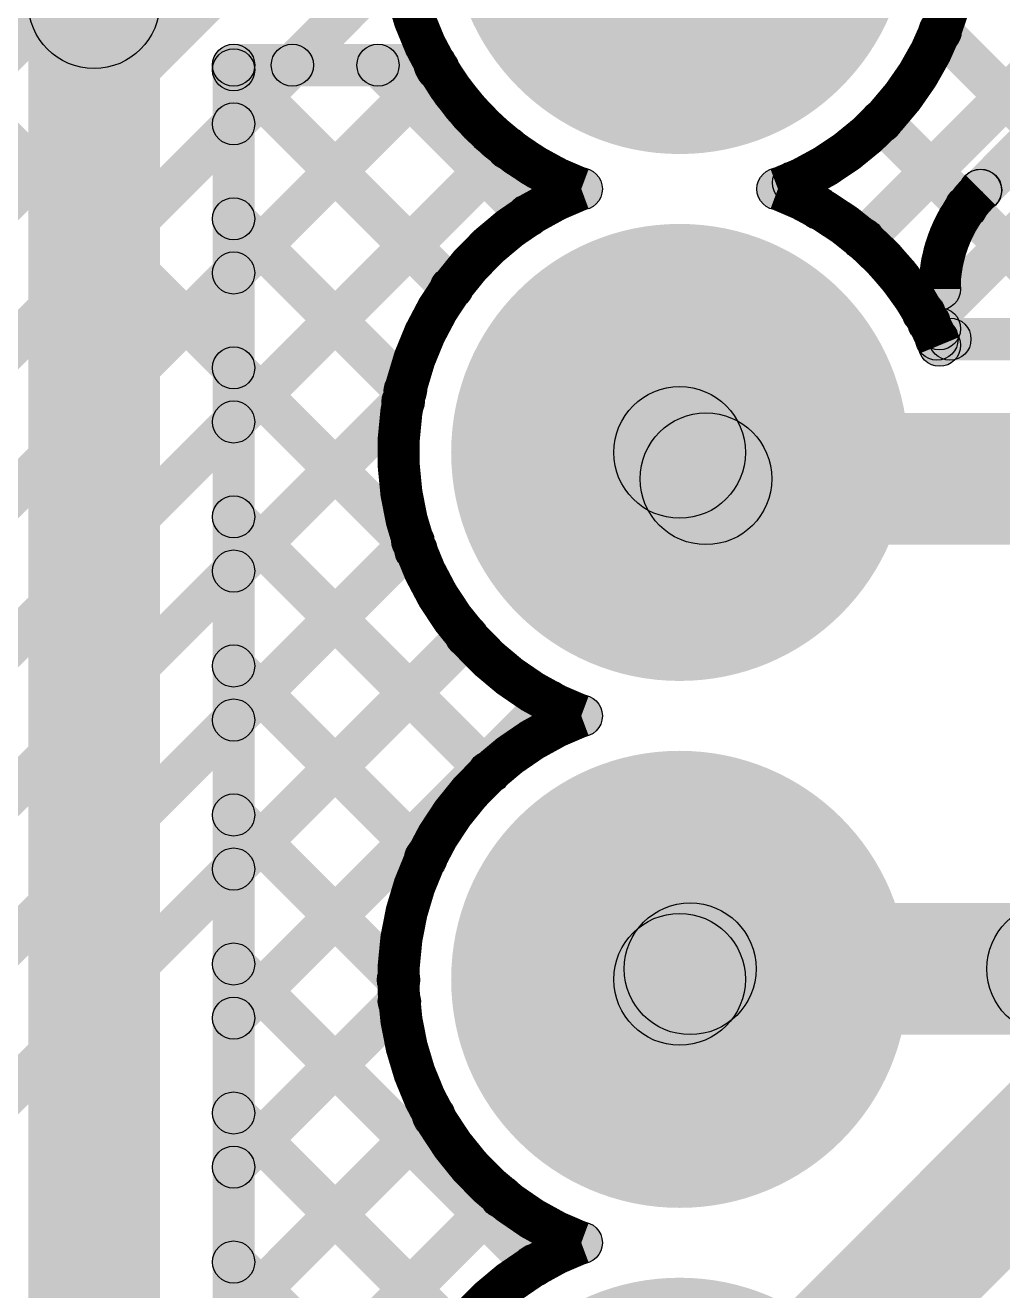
# Model space of a CAD drawing. Header units: millimetres. Extents: x 0.01 to 3.4, y 0.01 to 2.05.
# Drawn here: x 0.395 to 0.5805, y 0.4809 to 0.7211 of the extents above; entities that cross this region are included whole.
import ezdxf

# ---------------------------------------------------------------- set-up
doc = ezdxf.new("R2010")
doc.units = ezdxf.units.MM
doc.header["$MEASUREMENT"] = 0
for name, color, linetype in [('BottomLayer', 5, 'Continuous'), ('BottomSolder', 6, 'Continuous'), ('PadHoleLayer', 156, 'Continuous'), ('TopLayer', 1, 'Continuous'), ('TopSolder', 216, 'Continuous')]:
    doc.layers.add(name, color=color, linetype=linetype)

# ---------------------------------------------------------------- blocks, each defined once
blk = doc.blocks.new('0705510040_1')
at = {"layer": 'BottomLayer'}
h = blk.add_hatch(color=5, dxfattribs=at)
edge = h.paths.add_edge_path()
edge.add_arc((-0.225, 0.17008), 0.03937, 0, 360)
h = blk.add_hatch(color=5, dxfattribs=at)
edge = h.paths.add_edge_path()
edge.add_arc((-0.125, 0.17008), 0.03937, 0, 360)
h = blk.add_hatch(color=5, dxfattribs=at)
edge = h.paths.add_edge_path()
edge.add_arc((-0.025, 0.17008), 0.03937, 0, 360)
at = {"layer": 'BottomSolder'}
h = blk.add_hatch(color=6, dxfattribs=at)
edge = h.paths.add_edge_path()
edge.add_arc((-0.225, 0.17008), 0.04337, 0, 360)
h = blk.add_hatch(color=6, dxfattribs=at)
edge = h.paths.add_edge_path()
edge.add_arc((-0.125, 0.17008), 0.04337, 0, 360)
h = blk.add_hatch(color=6, dxfattribs=at)
edge = h.paths.add_edge_path()
edge.add_arc((-0.025, 0.17008), 0.04337, 0, 360)
h = blk.add_hatch(color=6, dxfattribs=at)
edge = h.paths.add_edge_path()
edge.add_arc((0.075, 0.17008), 0.04337, 0, 360)
at = {"layer": 'PadHoleLayer'}
h = blk.add_hatch(color=156, dxfattribs=at)
edge = h.paths.add_edge_path()
edge.add_arc((-0.225, 0.17008), 0.02146, 0, 360)
h = blk.add_hatch(color=156, dxfattribs=at)
edge = h.paths.add_edge_path()
edge.add_arc((-0.125, 0.17008), 0.02146, 0, 360)
h = blk.add_hatch(color=156, dxfattribs=at)
edge = h.paths.add_edge_path()
edge.add_arc((-0.025, 0.17008), 0.02146, 0, 360)
at = {"layer": 'TopLayer'}
h = blk.add_hatch(color=1, dxfattribs=at)
edge = h.paths.add_edge_path()
edge.add_arc((-0.225, 0.17008), 0.03937, 0, 360)
h = blk.add_hatch(color=1, dxfattribs=at)
edge = h.paths.add_edge_path()
edge.add_arc((-0.125, 0.17008), 0.03937, 0, 360)
h = blk.add_hatch(color=1, dxfattribs=at)
edge = h.paths.add_edge_path()
edge.add_arc((-0.025, 0.17008), 0.03937, 0, 360)
at = {"layer": 'TopSolder'}
h = blk.add_hatch(color=216, dxfattribs=at)
edge = h.paths.add_edge_path()
edge.add_arc((-0.225, 0.17008), 0.04337, 0, 360)
h = blk.add_hatch(color=216, dxfattribs=at)
edge = h.paths.add_edge_path()
edge.add_arc((-0.125, 0.17008), 0.04337, 0, 360)
h = blk.add_hatch(color=216, dxfattribs=at)
edge = h.paths.add_edge_path()
edge.add_arc((-0.025, 0.17008), 0.04337, 0, 360)
h = blk.add_hatch(color=216, dxfattribs=at)
edge = h.paths.add_edge_path()
edge.add_arc((0.075, 0.17008), 0.04337, 0, 360)

msp = doc.modelspace()

# ---------------------------------------------------------------- hatches: boundary and pattern name
at = {"layer": 'BottomLayer'}
for points in [[(0.03617, 1.04872), (0.04183, 1.05438), (0.47195, 0.62426), (0.46629, 0.6186)], [(0.04183, 0.36059), (0.03617, 0.36624), (0.70206, 1.03213), (0.70771, 1.02647)], [(0.55683, 0.6776), (0.55117, 0.68326), (0.71717, 0.84925), (0.72283, 0.8436)], [(0.04183, 0.3323), (0.03617, 0.33796), (0.47603, 0.77781), (0.48168, 0.77216)], [(0.56933, 0.66181), (0.56367, 0.66747), (0.64401, 0.7478), (0.64966, 0.74215)], [(0.04183, 0.30402), (0.03617, 0.30968), (0.4633, 0.7368), (0.46896, 0.73115)], [(0.56578, 0.7171), (0.57144, 0.72276), (0.62987, 0.66433), (0.62421, 0.65867)], [(0.04183, 0.27573), (0.03617, 0.28139), (0.47041, 0.71563), (0.47607, 0.70997)], [(0.55461, 0.69999), (0.56027, 0.70564), (0.60159, 0.66433), (0.59593, 0.65867)], [(0.04183, 0.24745), (0.03617, 0.25311), (0.48368, 0.70061), (0.48933, 0.69496)], [(0.53794, 0.68837), (0.5436, 0.69403), (0.54846, 0.68917), (0.5428, 0.68351)], [(0.56267, 0.66364), (0.56833, 0.6693), (0.5733, 0.66433), (0.56764, 0.65867)], [(0.56801, 0.6575), (0.56801, 0.6655), (0.63, 0.6655), (0.63, 0.6575)], [(0.04183, 0.21917), (0.03617, 0.22482), (0.46384, 0.65249), (0.4695, 0.64684)], [(0.51032, 0.63116), (0.528, 0.64884), (0.533, 0.64384), (0.51532, 0.62616)], [(0.52416, 0.6225), (0.52416, 0.6475), (0.63, 0.6475), (0.63, 0.6225)], [(0.04183, 0.19088), (0.03617, 0.19654), (0.46567, 0.62604), (0.47133, 0.62038)], [(0.04183, 0.1626), (0.03617, 0.16825), (0.4759, 0.60799), (0.48156, 0.60233)], [(0.52116, 0.5295), (0.52116, 0.5545), (0.59, 0.5545), (0.59, 0.5295)], [(0.528, 0.53116), (0.51032, 0.54884), (0.51232, 0.55084), (0.53, 0.53316)]]:
    msp.add_hatch(color=5, dxfattribs=at).paths.add_polyline_path(points)
h = msp.add_hatch(color=5, dxfattribs=at)
edge = h.paths.add_edge_path()
edge.add_arc((0.56861, 0.71993), 0.004, 0, 360)
h = msp.add_hatch(color=5, dxfattribs=at)
edge = h.paths.add_edge_path()
edge.add_arc((0.47324, 0.7128), 0.004, 0, 360)
h = msp.add_hatch(color=5, dxfattribs=at)
edge = h.paths.add_edge_path()
edge.add_arc((0.55744, 0.70282), 0.004, 0, 360)
h = msp.add_hatch(color=5, dxfattribs=at)
edge = h.paths.add_edge_path()
edge.add_arc((0.48651, 0.69778), 0.004, 0, 360)
h = msp.add_hatch(color=5, dxfattribs=at)
edge = h.paths.add_edge_path()
edge.add_arc((0.54077, 0.6912), 0.004, 0, 360)
h = msp.add_hatch(color=5, dxfattribs=at)
edge = h.paths.add_edge_path()
edge.add_arc((0.50049, 0.69), 0.004, 0, 360)
h = msp.add_hatch(color=5, dxfattribs=at)
edge = h.paths.add_edge_path()
edge.add_arc((0.50049, 0.69), 0.004, 0, 360)
h = msp.add_hatch(color=5, dxfattribs=at)
edge = h.paths.add_edge_path()
edge.add_arc((0.53782, 0.69), 0.004, 0, 360)
h = msp.add_hatch(color=5, dxfattribs=at)
edge = h.paths.add_edge_path()
edge.add_arc((0.53782, 0.69), 0.004, 0, 360)
h = msp.add_hatch(color=5, dxfattribs=at)
edge = h.paths.add_edge_path()
edge.add_arc((0.54563, 0.68634), 0.004, 0, 360)
h = msp.add_hatch(color=5, dxfattribs=at)
edge = h.paths.add_edge_path()
edge.add_arc((0.554, 0.68043), 0.004, 0, 360)
h = msp.add_hatch(color=5, dxfattribs=at)
edge = h.paths.add_edge_path()
edge.add_arc((0.5655, 0.66647), 0.004, 0, 360)
h = msp.add_hatch(color=5, dxfattribs=at)
edge = h.paths.add_edge_path()
edge.add_arc((0.5665, 0.66464), 0.004, 0, 360)
h = msp.add_hatch(color=5, dxfattribs=at)
edge = h.paths.add_edge_path()
edge.add_arc((0.56801, 0.6615), 0.004, 0, 360)
h = msp.add_hatch(color=5, dxfattribs=at)
edge = h.paths.add_edge_path()
edge.add_arc((0.56801, 0.6615), 0.004, 0, 360)
h = msp.add_hatch(color=5, dxfattribs=at)
edge = h.paths.add_edge_path()
edge.add_arc((0.57047, 0.6615), 0.004, 0, 360)
h = msp.add_hatch(color=5, dxfattribs=at)
edge = h.paths.add_edge_path()
edge.add_arc((0.46667, 0.64966), 0.004, 0, 360)
h = msp.add_hatch(color=5, dxfattribs=at)
edge = h.paths.add_edge_path()
edge.add_arc((0.51916, 0.64), 0.0125, 0, 360)
h = msp.add_hatch(color=5, dxfattribs=at)
edge = h.paths.add_edge_path()
edge.add_arc((0.52416, 0.635), 0.0125, 0, 360)
h = msp.add_hatch(color=5, dxfattribs=at)
edge = h.paths.add_edge_path()
edge.add_arc((0.52416, 0.635), 0.0125, 0, 360)
h = msp.add_hatch(color=5, dxfattribs=at)
edge = h.paths.add_edge_path()
edge.add_arc((0.4685, 0.62321), 0.004, 0, 360)
h = msp.add_hatch(color=5, dxfattribs=at)
edge = h.paths.add_edge_path()
edge.add_arc((0.46912, 0.62143), 0.004, 0, 360)
h = msp.add_hatch(color=5, dxfattribs=at)
edge = h.paths.add_edge_path()
edge.add_arc((0.47873, 0.60516), 0.004, 0, 360)
h = msp.add_hatch(color=5, dxfattribs=at)
edge = h.paths.add_edge_path()
edge.add_arc((0.50049, 0.59), 0.004, 0, 360)
h = msp.add_hatch(color=5, dxfattribs=at)
edge = h.paths.add_edge_path()
edge.add_arc((0.50049, 0.59), 0.004, 0, 360)
h = msp.add_hatch(color=5, dxfattribs=at)
edge = h.paths.add_edge_path()
edge.add_arc((0.51916, 0.54), 0.0125, 0, 360)
h = msp.add_hatch(color=5, dxfattribs=at)
edge = h.paths.add_edge_path()
edge.add_arc((0.52116, 0.542), 0.0125, 0, 360)
h = msp.add_hatch(color=5, dxfattribs=at)
edge = h.paths.add_edge_path()
edge.add_arc((0.52116, 0.542), 0.0125, 0, 360)
h = msp.add_hatch(color=5, dxfattribs=at)
edge = h.paths.add_edge_path()
edge.add_arc((0.59, 0.542), 0.0125, 0, 360)
h = msp.add_hatch(color=5, dxfattribs=at)
edge = h.paths.add_edge_path()
edge.add_arc((0.59, 0.542), 0.0125, 0, 360)
h = msp.add_hatch(color=5, dxfattribs=at)
edge = h.paths.add_edge_path()
edge.add_arc((0.50049, 0.49), 0.004, 0, 360)
h = msp.add_hatch(color=5, dxfattribs=at)
edge = h.paths.add_edge_path()
edge.add_arc((0.50049, 0.49), 0.004, 0, 360)
at = {"layer": 'TopLayer'}
for points in [[(0.55683, 0.6776), (0.55117, 0.68326), (0.65567, 0.78775), (0.66133, 0.7821)], [(0.41684, 0.71652), (0.39916, 0.73419), (0.41381, 0.74884), (0.43148, 0.73116)], [(0.4205, 0.208), (0.3955, 0.208), (0.3955, 0.72536), (0.4205, 0.72536)], [(0.56578, 0.7171), (0.57144, 0.72276), (0.59036, 0.70384), (0.5847, 0.69818)], [(0.57912, 0.68694), (0.57347, 0.6926), (0.60258, 0.72171), (0.60824, 0.71606)], [(0.43733, 0.69952), (0.43167, 0.70518), (0.44282, 0.71633), (0.44848, 0.71067)], [(0.4345, 0.7095), (0.4345, 0.7175), (0.47283, 0.7175), (0.47283, 0.7095)], [(0.45908, 0.71067), (0.46473, 0.71633), (0.49326, 0.68781), (0.4876, 0.68215)], [(0.4385, 0.21898), (0.4305, 0.21898), (0.4305, 0.7135), (0.4385, 0.7135)], [(0.43733, 0.67123), (0.43167, 0.67689), (0.47041, 0.71563), (0.47607, 0.70997)], [(0.43167, 0.70979), (0.43733, 0.71545), (0.47871, 0.67406), (0.47305, 0.66841)], [(0.55461, 0.69999), (0.56027, 0.70564), (0.57644, 0.68947), (0.57078, 0.68382)], [(0.43733, 0.64295), (0.43167, 0.64861), (0.48368, 0.70061), (0.48933, 0.69496)], [(0.53794, 0.68837), (0.5436, 0.69403), (0.54846, 0.68917), (0.5428, 0.68351)], [(0.43167, 0.68151), (0.43733, 0.68716), (0.46992, 0.65457), (0.46427, 0.64891)], [(0.5725, 0.66034), (0.5645, 0.66034), (0.5645, 0.671), (0.5725, 0.671)], [(0.56267, 0.66364), (0.56833, 0.6693), (0.57133, 0.6663), (0.56567, 0.66064)], [(0.43167, 0.65322), (0.43733, 0.65888), (0.47195, 0.62426), (0.46629, 0.6186)], [(0.43733, 0.61467), (0.43167, 0.62032), (0.46384, 0.65249), (0.4695, 0.64684)], [(0.43167, 0.62494), (0.43733, 0.63059), (0.48583, 0.58209), (0.48018, 0.57643)], [(0.43733, 0.58638), (0.43167, 0.59204), (0.46567, 0.62604), (0.47133, 0.62038)], [(0.43733, 0.5581), (0.43167, 0.56375), (0.4759, 0.60799), (0.48156, 0.60233)], [(0.43167, 0.59665), (0.43733, 0.60231), (0.47382, 0.56582), (0.46816, 0.56016)], [(0.43733, 0.52981), (0.43167, 0.53547), (0.49169, 0.59549), (0.49735, 0.58983)], [(0.43167, 0.56837), (0.43733, 0.57403), (0.46862, 0.54274), (0.46296, 0.53708)], [(0.43167, 0.54009), (0.43733, 0.54574), (0.4945, 0.48857), (0.48884, 0.48292)], [(0.43733, 0.50153), (0.43167, 0.50719), (0.46312, 0.53864), (0.46878, 0.53298)], [(0.528, 0.43116), (0.51032, 0.44884), (0.58616, 0.52468), (0.60384, 0.507)], [(0.43167, 0.5118), (0.43733, 0.51746), (0.47957, 0.47522), (0.47391, 0.46956)], [(0.43733, 0.47324), (0.43167, 0.4789), (0.46968, 0.51691), (0.47533, 0.51125)], [(0.43733, 0.44496), (0.43167, 0.45062), (0.48256, 0.5015), (0.48821, 0.49585)], [(0.43167, 0.48352), (0.43733, 0.48917), (0.47031, 0.45619), (0.46466, 0.45053)]]:
    msp.add_hatch(color=1, dxfattribs=at).paths.add_polyline_path(points)
h = msp.add_hatch(color=1, dxfattribs=at)
edge = h.paths.add_edge_path()
edge.add_arc((0.408, 0.72536), 0.0125, 0, 360)
h = msp.add_hatch(color=1, dxfattribs=at)
edge = h.paths.add_edge_path()
edge.add_arc((0.408, 0.72536), 0.0125, 0, 360)
h = msp.add_hatch(color=1, dxfattribs=at)
edge = h.paths.add_edge_path()
edge.add_arc((0.56861, 0.71993), 0.004, 0, 360)
h = msp.add_hatch(color=1, dxfattribs=at)
edge = h.paths.add_edge_path()
edge.add_arc((0.4345, 0.7135), 0.004, 0, 360)
h = msp.add_hatch(color=1, dxfattribs=at)
edge = h.paths.add_edge_path()
edge.add_arc((0.4345, 0.7135), 0.004, 0, 360)
h = msp.add_hatch(color=1, dxfattribs=at)
edge = h.paths.add_edge_path()
edge.add_arc((0.4345, 0.71262), 0.004, 0, 360)
h = msp.add_hatch(color=1, dxfattribs=at)
edge = h.paths.add_edge_path()
edge.add_arc((0.44565, 0.7135), 0.004, 0, 360)
h = msp.add_hatch(color=1, dxfattribs=at)
edge = h.paths.add_edge_path()
edge.add_arc((0.4619, 0.7135), 0.004, 0, 360)
h = msp.add_hatch(color=1, dxfattribs=at)
edge = h.paths.add_edge_path()
edge.add_arc((0.47283, 0.7135), 0.004, 0, 360)
h = msp.add_hatch(color=1, dxfattribs=at)
edge = h.paths.add_edge_path()
edge.add_arc((0.47283, 0.7135), 0.004, 0, 360)
h = msp.add_hatch(color=1, dxfattribs=at)
edge = h.paths.add_edge_path()
edge.add_arc((0.47324, 0.7128), 0.004, 0, 360)
h = msp.add_hatch(color=1, dxfattribs=at)
edge = h.paths.add_edge_path()
edge.add_arc((0.4345, 0.70235), 0.004, 0, 360)
h = msp.add_hatch(color=1, dxfattribs=at)
edge = h.paths.add_edge_path()
edge.add_arc((0.55744, 0.70282), 0.004, 0, 360)
h = msp.add_hatch(color=1, dxfattribs=at)
edge = h.paths.add_edge_path()
edge.add_arc((0.48651, 0.69778), 0.004, 0, 360)
h = msp.add_hatch(color=1, dxfattribs=at)
edge = h.paths.add_edge_path()
edge.add_arc((0.54077, 0.6912), 0.004, 0, 360)
h = msp.add_hatch(color=1, dxfattribs=at)
edge = h.paths.add_edge_path()
edge.add_arc((0.50049, 0.69), 0.004, 0, 360)
h = msp.add_hatch(color=1, dxfattribs=at)
edge = h.paths.add_edge_path()
edge.add_arc((0.50049, 0.69), 0.004, 0, 360)
h = msp.add_hatch(color=1, dxfattribs=at)
edge = h.paths.add_edge_path()
edge.add_arc((0.53782, 0.69), 0.004, 0, 360)
h = msp.add_hatch(color=1, dxfattribs=at)
edge = h.paths.add_edge_path()
edge.add_arc((0.53782, 0.69), 0.004, 0, 360)
h = msp.add_hatch(color=1, dxfattribs=at)
edge = h.paths.add_edge_path()
edge.add_arc((0.57626, 0.68974), 0.004, 0, 360)
h = msp.add_hatch(color=1, dxfattribs=at)
edge = h.paths.add_edge_path()
edge.add_arc((0.5763, 0.68977), 0.004, 0, 360)
h = msp.add_hatch(color=1, dxfattribs=at)
edge = h.paths.add_edge_path()
edge.add_arc((0.5763, 0.68977), 0.004, 0, 360)
h = msp.add_hatch(color=1, dxfattribs=at)
edge = h.paths.add_edge_path()
edge.add_arc((0.54563, 0.68634), 0.004, 0, 360)
h = msp.add_hatch(color=1, dxfattribs=at)
edge = h.paths.add_edge_path()
edge.add_arc((0.57361, 0.68665), 0.004, 0, 360)
h = msp.add_hatch(color=1, dxfattribs=at)
edge = h.paths.add_edge_path()
edge.add_arc((0.4345, 0.68434), 0.004, 0, 360)
h = msp.add_hatch(color=1, dxfattribs=at)
edge = h.paths.add_edge_path()
edge.add_arc((0.49043, 0.68498), 0.004, 0, 360)
h = msp.add_hatch(color=1, dxfattribs=at)
edge = h.paths.add_edge_path()
edge.add_arc((0.554, 0.68043), 0.004, 0, 360)
h = msp.add_hatch(color=1, dxfattribs=at)
edge = h.paths.add_edge_path()
edge.add_arc((0.4345, 0.67406), 0.004, 0, 360)
h = msp.add_hatch(color=1, dxfattribs=at)
edge = h.paths.add_edge_path()
edge.add_arc((0.47588, 0.67124), 0.004, 0, 360)
h = msp.add_hatch(color=1, dxfattribs=at)
edge = h.paths.add_edge_path()
edge.add_arc((0.5685, 0.671), 0.004, 0, 360)
h = msp.add_hatch(color=1, dxfattribs=at)
edge = h.paths.add_edge_path()
edge.add_arc((0.5685, 0.671), 0.004, 0, 360)
h = msp.add_hatch(color=1, dxfattribs=at)
edge = h.paths.add_edge_path()
edge.add_arc((0.5685, 0.671), 0.004, 0, 360)
h = msp.add_hatch(color=1, dxfattribs=at)
edge = h.paths.add_edge_path()
edge.add_arc((0.5655, 0.66647), 0.004, 0, 360)
h = msp.add_hatch(color=1, dxfattribs=at)
edge = h.paths.add_edge_path()
edge.add_arc((0.5685, 0.66347), 0.004, 0, 360)
h = msp.add_hatch(color=1, dxfattribs=at)
edge = h.paths.add_edge_path()
edge.add_arc((0.5685, 0.66034), 0.004, 0, 360)
h = msp.add_hatch(color=1, dxfattribs=at)
edge = h.paths.add_edge_path()
edge.add_arc((0.5685, 0.66034), 0.004, 0, 360)
h = msp.add_hatch(color=1, dxfattribs=at)
edge = h.paths.add_edge_path()
edge.add_arc((0.4345, 0.65605), 0.004, 0, 360)
h = msp.add_hatch(color=1, dxfattribs=at)
edge = h.paths.add_edge_path()
edge.add_arc((0.46709, 0.65174), 0.004, 0, 360)
h = msp.add_hatch(color=1, dxfattribs=at)
edge = h.paths.add_edge_path()
edge.add_arc((0.46667, 0.64966), 0.004, 0, 360)
h = msp.add_hatch(color=1, dxfattribs=at)
edge = h.paths.add_edge_path()
edge.add_arc((0.4345, 0.64578), 0.004, 0, 360)
h = msp.add_hatch(color=1, dxfattribs=at)
edge = h.paths.add_edge_path()
edge.add_arc((0.4345, 0.62777), 0.004, 0, 360)
h = msp.add_hatch(color=1, dxfattribs=at)
edge = h.paths.add_edge_path()
edge.add_arc((0.4685, 0.62321), 0.004, 0, 360)
h = msp.add_hatch(color=1, dxfattribs=at)
edge = h.paths.add_edge_path()
edge.add_arc((0.46912, 0.62143), 0.004, 0, 360)
h = msp.add_hatch(color=1, dxfattribs=at)
edge = h.paths.add_edge_path()
edge.add_arc((0.4345, 0.61749), 0.004, 0, 360)
h = msp.add_hatch(color=1, dxfattribs=at)
edge = h.paths.add_edge_path()
edge.add_arc((0.47873, 0.60516), 0.004, 0, 360)
h = msp.add_hatch(color=1, dxfattribs=at)
edge = h.paths.add_edge_path()
edge.add_arc((0.4345, 0.59948), 0.004, 0, 360)
h = msp.add_hatch(color=1, dxfattribs=at)
edge = h.paths.add_edge_path()
edge.add_arc((0.49452, 0.59266), 0.004, 0, 360)
h = msp.add_hatch(color=1, dxfattribs=at)
edge = h.paths.add_edge_path()
edge.add_arc((0.4345, 0.58921), 0.004, 0, 360)
h = msp.add_hatch(color=1, dxfattribs=at)
edge = h.paths.add_edge_path()
edge.add_arc((0.50049, 0.59), 0.004, 0, 360)
h = msp.add_hatch(color=1, dxfattribs=at)
edge = h.paths.add_edge_path()
edge.add_arc((0.50049, 0.59), 0.004, 0, 360)
h = msp.add_hatch(color=1, dxfattribs=at)
edge = h.paths.add_edge_path()
edge.add_arc((0.48301, 0.57926), 0.004, 0, 360)
h = msp.add_hatch(color=1, dxfattribs=at)
edge = h.paths.add_edge_path()
edge.add_arc((0.4345, 0.5712), 0.004, 0, 360)
h = msp.add_hatch(color=1, dxfattribs=at)
edge = h.paths.add_edge_path()
edge.add_arc((0.47099, 0.56299), 0.004, 0, 360)
h = msp.add_hatch(color=1, dxfattribs=at)
edge = h.paths.add_edge_path()
edge.add_arc((0.4345, 0.56093), 0.004, 0, 360)
h = msp.add_hatch(color=1, dxfattribs=at)
edge = h.paths.add_edge_path()
edge.add_arc((0.4345, 0.54291), 0.004, 0, 360)
h = msp.add_hatch(color=1, dxfattribs=at)
edge = h.paths.add_edge_path()
edge.add_arc((0.46579, 0.53991), 0.004, 0, 360)
h = msp.add_hatch(color=1, dxfattribs=at)
edge = h.paths.add_edge_path()
edge.add_arc((0.46595, 0.53581), 0.004, 0, 360)
h = msp.add_hatch(color=1, dxfattribs=at)
edge = h.paths.add_edge_path()
edge.add_arc((0.4345, 0.53264), 0.004, 0, 360)
h = msp.add_hatch(color=1, dxfattribs=at)
edge = h.paths.add_edge_path()
edge.add_arc((0.4345, 0.51463), 0.004, 0, 360)
h = msp.add_hatch(color=1, dxfattribs=at)
edge = h.paths.add_edge_path()
edge.add_arc((0.47251, 0.51408), 0.004, 0, 360)
h = msp.add_hatch(color=1, dxfattribs=at)
edge = h.paths.add_edge_path()
edge.add_arc((0.4345, 0.50436), 0.004, 0, 360)
h = msp.add_hatch(color=1, dxfattribs=at)
edge = h.paths.add_edge_path()
edge.add_arc((0.48539, 0.49867), 0.004, 0, 360)
h = msp.add_hatch(color=1, dxfattribs=at)
edge = h.paths.add_edge_path()
edge.add_arc((0.50049, 0.49), 0.004, 0, 360)
h = msp.add_hatch(color=1, dxfattribs=at)
edge = h.paths.add_edge_path()
edge.add_arc((0.50049, 0.49), 0.004, 0, 360)
h = msp.add_hatch(color=1, dxfattribs=at)
edge = h.paths.add_edge_path()
edge.add_arc((0.4345, 0.48635), 0.004, 0, 360)
h = msp.add_hatch(color=1, dxfattribs=at)
edge = h.paths.add_edge_path()
edge.add_arc((0.49167, 0.48575), 0.004, 0, 360)

# ---------------------------------------------------------------- linework, layer by layer
at = {"layer": 'BottomLayer', "const_width": 0.008}
for points in [[(0.50049, 0.69, -1.911397), (0.57253, 0.74)], [(0.57253, 0.74, -0.313045), (0.53782, 0.69)], [(0.50049, 0.59, -0.69411), (0.50049, 0.69)], [(0.53782, 0.69, -0.202423), (0.56801, 0.6615)], [(0.50049, 0.49, -0.69411), (0.50049, 0.59)], [(0.50049, 0.39, -0.69411), (0.50049, 0.49)]]:
    msp.add_lwpolyline(points, format="xyb", dxfattribs=at)
at = {"layer": 'BottomLayer'}
for centre, radius in [((0.56861, 0.71993), 0.004), ((0.47324, 0.7128), 0.004), ((0.55744, 0.70282), 0.004), ((0.48651, 0.69778), 0.004), ((0.54077, 0.6912), 0.004), ((0.50049, 0.69), 0.004), ((0.50049, 0.69), 0.004), ((0.53782, 0.69), 0.004), ((0.53782, 0.69), 0.004), ((0.54563, 0.68634), 0.004), ((0.554, 0.68043), 0.004), ((0.5655, 0.66647), 0.004), ((0.5665, 0.66464), 0.004), ((0.56801, 0.6615), 0.004), ((0.56801, 0.6615), 0.004), ((0.57047, 0.6615), 0.004), ((0.46667, 0.64966), 0.004), ((0.51916, 0.64), 0.0125), ((0.52416, 0.635), 0.0125), ((0.52416, 0.635), 0.0125), ((0.4685, 0.62321), 0.004), ((0.46912, 0.62143), 0.004), ((0.47873, 0.60516), 0.004), ((0.50049, 0.59), 0.004), ((0.50049, 0.59), 0.004), ((0.51916, 0.54), 0.0125), ((0.52116, 0.542), 0.0125), ((0.52116, 0.542), 0.0125), ((0.59, 0.542), 0.0125), ((0.59, 0.542), 0.0125), ((0.50049, 0.49), 0.004), ((0.50049, 0.49), 0.004)]:
    msp.add_circle(centre, radius, dxfattribs=at)
at = {"layer": 'TopLayer', "const_width": 0.008}
for points in [[(0.57253, 0.74, -0.313045), (0.53782, 0.69)], [(0.50049, 0.69, -0.175243), (0.47283, 0.7135)], [(0.50049, 0.59, -0.69411), (0.50049, 0.69)], [(0.53782, 0.69, -0.208583), (0.5685, 0.66034)], [(0.5685, 0.671, -0.199375), (0.5763, 0.68977)], [(0.5685, 0.671, -0.198912), (0.57626, 0.68974)], [(0.50049, 0.49, -0.69411), (0.50049, 0.59)], [(0.50049, 0.39, -0.69411), (0.50049, 0.49)]]:
    msp.add_lwpolyline(points, format="xyb", dxfattribs=at)
at = {"layer": 'TopLayer'}
for centre, radius in [((0.408, 0.72536), 0.0125), ((0.408, 0.72536), 0.0125), ((0.56861, 0.71993), 0.004), ((0.4345, 0.7135), 0.004), ((0.4345, 0.7135), 0.004), ((0.4345, 0.71262), 0.004), ((0.44565, 0.7135), 0.004), ((0.4619, 0.7135), 0.004), ((0.47283, 0.7135), 0.004), ((0.47283, 0.7135), 0.004), ((0.47324, 0.7128), 0.004), ((0.4345, 0.70235), 0.004), ((0.55744, 0.70282), 0.004), ((0.48651, 0.69778), 0.004), ((0.54077, 0.6912), 0.004), ((0.50049, 0.69), 0.004), ((0.50049, 0.69), 0.004), ((0.53782, 0.69), 0.004), ((0.53782, 0.69), 0.004), ((0.57626, 0.68974), 0.004), ((0.5763, 0.68977), 0.004), ((0.5763, 0.68977), 0.004), ((0.54563, 0.68634), 0.004), ((0.57361, 0.68665), 0.004), ((0.4345, 0.68434), 0.004), ((0.49043, 0.68498), 0.004), ((0.554, 0.68043), 0.004), ((0.4345, 0.67406), 0.004), ((0.47588, 0.67124), 0.004), ((0.5685, 0.671), 0.004), ((0.5685, 0.671), 0.004), ((0.5685, 0.671), 0.004), ((0.5655, 0.66647), 0.004), ((0.5685, 0.66347), 0.004), ((0.5685, 0.66034), 0.004), ((0.5685, 0.66034), 0.004), ((0.4345, 0.65605), 0.004), ((0.46709, 0.65174), 0.004), ((0.46667, 0.64966), 0.004), ((0.4345, 0.64578), 0.004), ((0.4345, 0.62777), 0.004), ((0.4685, 0.62321), 0.004), ((0.46912, 0.62143), 0.004), ((0.4345, 0.61749), 0.004), ((0.47873, 0.60516), 0.004), ((0.4345, 0.59948), 0.004), ((0.49452, 0.59266), 0.004), ((0.4345, 0.58921), 0.004), ((0.50049, 0.59), 0.004), ((0.50049, 0.59), 0.004), ((0.48301, 0.57926), 0.004), ((0.4345, 0.5712), 0.004), ((0.47099, 0.56299), 0.004), ((0.4345, 0.56093), 0.004), ((0.4345, 0.54291), 0.004), ((0.46579, 0.53991), 0.004), ((0.46595, 0.53581), 0.004), ((0.4345, 0.53264), 0.004), ((0.4345, 0.51463), 0.004), ((0.47251, 0.51408), 0.004), ((0.4345, 0.50436), 0.004), ((0.48539, 0.49867), 0.004), ((0.50049, 0.49), 0.004), ((0.50049, 0.49), 0.004), ((0.4345, 0.48635), 0.004), ((0.49167, 0.48575), 0.004)]:
    msp.add_circle(centre, radius, dxfattribs=at)

# ---------------------------------------------------------------- block references
at = {"rotation": 270}
msp.add_blockref('0705510040_1', (0.34908, 0.515), dxfattribs=at)

doc.saveas('drawing.dxf')
